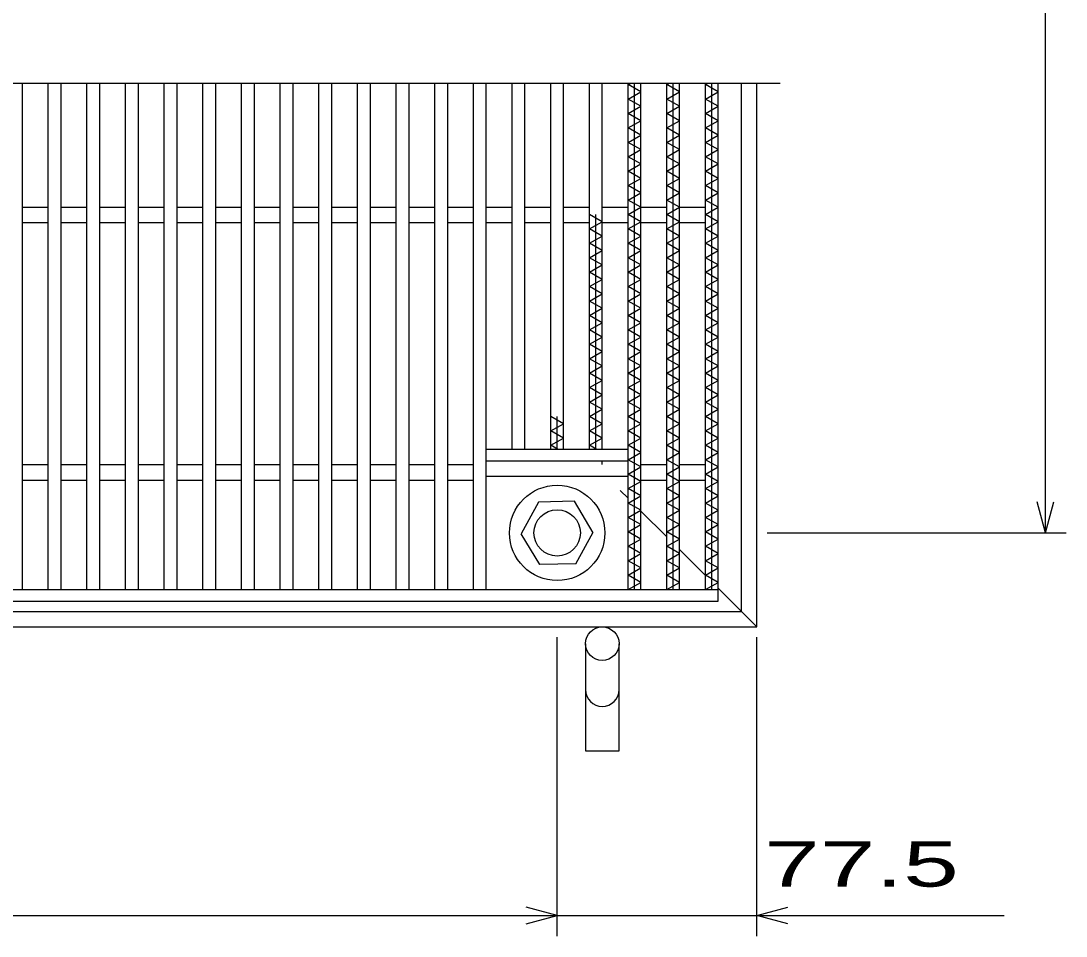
# Model space of a CAD drawing. Units: millimetres, scale not verified. Extents: x -1456 to 1385, y -1026 to 843.
# Drawn here: x -505.6 to -100, y -361.5 to -6.3 of the extents above; entities that cross this region are included whole.
import ezdxf
from ezdxf.enums import TextEntityAlignment as Align

# ---------------------------------------------------------------- set-up
doc = ezdxf.new("R2010")
doc.units = ezdxf.units.MM
doc.header["$LTSCALE"] = 8
doc.linetypes.add('DASHED', pattern=[7.5, 6, -1.5])
for name, color, linetype, lineweight in [('16', 3, 'Continuous', 25), ('19', 6, 'Continuous', 25), ('22', 4, 'Continuous', 25)]:
    doc.layers.add(name, color=color, linetype=linetype, lineweight=lineweight)
doc.styles.add('ベクトル', font='')
doc.styles.get('ベクトル').set_extended_font_data('ベクトル')

msp = doc.modelspace()

# ---------------------------------------------------------------- linework, layer by layer
at = {"layer": '16'}
for p, q in [((-211, -30.5), (-1149, -30.5)), ((-505, -227), (-505, -30.5)), ((-495, -227), (-495, -30.5)), ((-490, -227), (-490, -30.5)), ((-480, -227), (-480, -30.5)), ((-475, -227), (-475, -30.5)), ((-465, -227), (-465, -30.5)), ((-460, -227), (-460, -30.5)), ((-450, -227), (-450, -30.5)), ((-445, -227), (-445, -30.5)), ((-435, -227), (-435, -30.5)), ((-430, -227), (-430, -30.5)), ((-420, -227), (-420, -30.5)), ((-415, -227), (-415, -30.5)), ((-405, -227), (-405, -30.5)), ((-400, -227), (-400, -30.5)), ((-390, -227), (-390, -30.5)), ((-385, -227), (-385, -30.5)), ((-375, -227), (-375, -30.5)), ((-370, -227), (-370, -30.5)), ((-360, -227), (-360, -30.5)), ((-355, -227), (-355, -30.5)), ((-345, -227), (-345, -30.5)), ((-340, -227), (-340, -30.5)), ((-330, -227), (-330, -30.5)), ((-325, -227), (-325, -30.5)), ((-315, -172.5), (-315, -30.5)), ((-310, -172.5), (-310, -30.5)), ((-300, -172.5), (-300, -30.5)), ((-295, -172.5), (-295, -30.5)), ((-285, -172.5), (-285, -30.5)), ((-280, -172.5), (-280, -30.5)), ((-270, -227), (-270, -30.5)), ((-270, -31), (-269.11, -30.5)), ((-265, -33.8), (-270, -31)), ((-267.5, -227), (-267.5, -30.5)), ((-265, -227), (-265, -30.5)), ((-255, -227), (-255, -30.5)), ((-255, -31), (-254.11, -30.5)), ((-250, -33.8), (-255, -31)), ((-252.5, -227), (-252.5, -30.5)), ((-250, -227), (-250, -30.5)), ((-240, -227), (-240, -30.5)), ((-240, -31), (-239.11, -30.5)), ((-235, -33.8), (-240, -31)), ((-237.5, -227), (-237.5, -30.5)), ((-235, -227), (-235, -30.5)), ((-270, -36.6), (-265, -33.8)), ((-255, -36.6), (-250, -33.8)), ((-240, -36.6), (-235, -33.8)), ((-265, -39.4), (-270, -36.6)), ((-270, -42.2), (-265, -39.4)), ((-250, -39.4), (-255, -36.6)), ((-255, -42.2), (-250, -39.4)), ((-235, -39.4), (-240, -36.6)), ((-240, -42.2), (-235, -39.4)), ((-265, -45), (-270, -42.2)), ((-250, -45), (-255, -42.2)), ((-235, -45), (-240, -42.2)), ((-270, -47.8), (-265, -45)), ((-265, -50.6), (-270, -47.8)), ((-255, -47.8), (-250, -45)), ((-250, -50.6), (-255, -47.8)), ((-240, -47.8), (-235, -45)), ((-235, -50.6), (-240, -47.8)), ((-270, -53.4), (-265, -50.6)), ((-255, -53.4), (-250, -50.6)), ((-240, -53.4), (-235, -50.6)), ((-265, -56.2), (-270, -53.4)), ((-270, -59), (-265, -56.2)), ((-250, -56.2), (-255, -53.4)), ((-255, -59), (-250, -56.2)), ((-235, -56.2), (-240, -53.4)), ((-240, -59), (-235, -56.2)), ((-265, -61.8), (-270, -59)), ((-250, -61.8), (-255, -59)), ((-235, -61.8), (-240, -59)), ((-270, -64.6), (-265, -61.8)), ((-265, -67.4), (-270, -64.6)), ((-255, -64.6), (-250, -61.8)), ((-250, -67.4), (-255, -64.6)), ((-240, -64.6), (-235, -61.8)), ((-235, -67.4), (-240, -64.6)), ((-270, -70.2), (-265, -67.4)), ((-255, -70.2), (-250, -67.4)), ((-240, -70.2), (-235, -67.4)), ((-265, -73), (-270, -70.2)), ((-270, -75.8), (-265, -73)), ((-250, -73), (-255, -70.2)), ((-255, -75.8), (-250, -73)), ((-235, -73), (-240, -70.2)), ((-240, -75.8), (-235, -73)), ((-265, -78.6), (-270, -75.8)), ((-250, -78.6), (-255, -75.8)), ((-235, -78.6), (-240, -75.8)), ((-505, -78.5), (-495, -78.5)), ((-490, -78.5), (-480, -78.5)), ((-475, -78.5), (-465, -78.5)), ((-460, -78.5), (-450, -78.5)), ((-445, -78.5), (-435, -78.5)), ((-430, -78.5), (-420, -78.5)), ((-415, -78.5), (-405, -78.5)), ((-400, -78.5), (-390, -78.5)), ((-385, -78.5), (-375, -78.5)), ((-370, -78.5), (-360, -78.5)), ((-355, -78.5), (-345, -78.5)), ((-340, -78.5), (-330, -78.5)), ((-325, -78.5), (-315, -78.5)), ((-310, -78.5), (-300, -78.5)), ((-295, -78.5), (-285, -78.5)), ((-280, -78.5), (-270, -78.5)), ((-270, -81.4), (-265, -78.6)), ((-265, -78.5), (-255, -78.5)), ((-255, -81.4), (-250, -78.6)), ((-250, -78.5), (-240, -78.5)), ((-240, -81.4), (-235, -78.6)), ((-505, -84.5), (-495, -84.5)), ((-490, -84.5), (-480, -84.5)), ((-475, -84.5), (-465, -84.5)), ((-460, -84.5), (-450, -84.5)), ((-445, -84.5), (-435, -84.5)), ((-430, -84.5), (-420, -84.5)), ((-415, -84.5), (-405, -84.5)), ((-400, -84.5), (-390, -84.5)), ((-385, -84.5), (-375, -84.5)), ((-370, -84.5), (-360, -84.5)), ((-355, -84.5), (-345, -84.5)), ((-340, -84.5), (-330, -84.5)), ((-325, -84.5), (-315, -84.5)), ((-310, -84.5), (-300, -84.5)), ((-295, -84.5), (-285, -84.5)), ((-280, -84.2), (-285, -81.4)), ((-285, -87), (-280, -84.2)), ((-282.5, -172.5), (-282.5, -81.4)), ((-280, -84.5), (-270, -84.5)), ((-265, -84.2), (-270, -81.4)), ((-270, -87), (-265, -84.2)), ((-265, -84.5), (-255, -84.5)), ((-250, -84.2), (-255, -81.4)), ((-255, -87), (-250, -84.2)), ((-250, -84.5), (-240, -84.5)), ((-235, -84.2), (-240, -81.4)), ((-240, -87), (-235, -84.2)), ((-280, -89.8), (-285, -87)), ((-265, -89.8), (-270, -87)), ((-250, -89.8), (-255, -87)), ((-235, -89.8), (-240, -87)), ((-285, -92.6), (-280, -89.8)), ((-280, -95.4), (-285, -92.6)), ((-270, -92.6), (-265, -89.8)), ((-265, -95.4), (-270, -92.6)), ((-255, -92.6), (-250, -89.8)), ((-250, -95.4), (-255, -92.6)), ((-240, -92.6), (-235, -89.8)), ((-235, -95.4), (-240, -92.6)), ((-285, -98.2), (-280, -95.4)), ((-270, -98.2), (-265, -95.4)), ((-255, -98.2), (-250, -95.4)), ((-240, -98.2), (-235, -95.4)), ((-280, -101), (-285, -98.2)), ((-285, -103.8), (-280, -101)), ((-265, -101), (-270, -98.2)), ((-270, -103.8), (-265, -101)), ((-250, -101), (-255, -98.2)), ((-255, -103.8), (-250, -101)), ((-235, -101), (-240, -98.2)), ((-240, -103.8), (-235, -101)), ((-280, -106.6), (-285, -103.8)), ((-265, -106.6), (-270, -103.8)), ((-250, -106.6), (-255, -103.8)), ((-235, -106.6), (-240, -103.8)), ((-285, -109.4), (-280, -106.6)), ((-280, -112.2), (-285, -109.4)), ((-270, -109.4), (-265, -106.6)), ((-265, -112.2), (-270, -109.4)), ((-255, -109.4), (-250, -106.6)), ((-250, -112.2), (-255, -109.4)), ((-240, -109.4), (-235, -106.6)), ((-235, -112.2), (-240, -109.4)), ((-285, -115), (-280, -112.2)), ((-270, -115), (-265, -112.2)), ((-255, -115), (-250, -112.2)), ((-240, -115), (-235, -112.2)), ((-280, -117.8), (-285, -115)), ((-265, -117.8), (-270, -115)), ((-250, -117.8), (-255, -115)), ((-235, -117.8), (-240, -115)), ((-285, -120.6), (-280, -117.8)), ((-280, -123.4), (-285, -120.6)), ((-270, -120.6), (-265, -117.8)), ((-265, -123.4), (-270, -120.6)), ((-255, -120.6), (-250, -117.8)), ((-250, -123.4), (-255, -120.6)), ((-240, -120.6), (-235, -117.8)), ((-235, -123.4), (-240, -120.6)), ((-285, -126.2), (-280, -123.4)), ((-270, -126.2), (-265, -123.4)), ((-255, -126.2), (-250, -123.4)), ((-240, -126.2), (-235, -123.4)), ((-280, -129), (-285, -126.2)), ((-285, -131.8), (-280, -129)), ((-265, -129), (-270, -126.2)), ((-270, -131.8), (-265, -129)), ((-250, -129), (-255, -126.2)), ((-255, -131.8), (-250, -129)), ((-235, -129), (-240, -126.2)), ((-240, -131.8), (-235, -129)), ((-280, -134.6), (-285, -131.8)), ((-265, -134.6), (-270, -131.8)), ((-250, -134.6), (-255, -131.8)), ((-235, -134.6), (-240, -131.8)), ((-285, -137.4), (-280, -134.6)), ((-280, -140.2), (-285, -137.4)), ((-270, -137.4), (-265, -134.6)), ((-265, -140.2), (-270, -137.4)), ((-255, -137.4), (-250, -134.6)), ((-250, -140.2), (-255, -137.4)), ((-240, -137.4), (-235, -134.6)), ((-235, -140.2), (-240, -137.4)), ((-285, -143), (-280, -140.2)), ((-270, -143), (-265, -140.2)), ((-255, -143), (-250, -140.2)), ((-240, -143), (-235, -140.2)), ((-280, -145.8), (-285, -143)), ((-285, -148.6), (-280, -145.8)), ((-265, -145.8), (-270, -143)), ((-270, -148.6), (-265, -145.8)), ((-250, -145.8), (-255, -143)), ((-255, -148.6), (-250, -145.8)), ((-235, -145.8), (-240, -143)), ((-240, -148.6), (-235, -145.8)), ((-280, -151.4), (-285, -148.6)), ((-265, -151.4), (-270, -148.6)), ((-250, -151.4), (-255, -148.6)), ((-235, -151.4), (-240, -148.6)), ((-285, -154.2), (-280, -151.4)), ((-270, -154.2), (-265, -151.4)), ((-255, -154.2), (-250, -151.4)), ((-240, -154.2), (-235, -151.4)), ((-280, -157), (-285, -154.2)), ((-285, -159.8), (-280, -157)), ((-265, -157), (-270, -154.2)), ((-270, -159.8), (-265, -157)), ((-250, -157), (-255, -154.2)), ((-255, -159.8), (-250, -157)), ((-235, -157), (-240, -154.2)), ((-240, -159.8), (-235, -157)), ((-295, -162.6), (-300, -159.8)), ((-297.5, -172.5), (-297.5, -159.8)), ((-280, -162.6), (-285, -159.8)), ((-265, -162.6), (-270, -159.8)), ((-250, -162.6), (-255, -159.8)), ((-235, -162.6), (-240, -159.8)), ((-300, -165.4), (-295, -162.6)), ((-295, -168.2), (-300, -165.4)), ((-285, -165.4), (-280, -162.6)), ((-280, -168.2), (-285, -165.4)), ((-270, -165.4), (-265, -162.6)), ((-265, -168.2), (-270, -165.4)), ((-255, -165.4), (-250, -162.6)), ((-250, -168.2), (-255, -165.4)), ((-240, -165.4), (-235, -162.6)), ((-235, -168.2), (-240, -165.4)), ((-300, -171), (-295, -168.2)), ((-285, -171), (-280, -168.2)), ((-270, -171), (-265, -168.2)), ((-255, -171), (-250, -168.2)), ((-240, -171), (-235, -168.2)), ((-325, -172.5), (-270, -172.5)), ((-325, -177), (-325, -172.5)), ((-297.32, -172.5), (-300, -171)), ((-282.32, -172.5), (-285, -171)), ((-265, -173.8), (-270, -171)), ((-270, -177), (-270, -172.5)), ((-270, -176.6), (-265, -173.8)), ((-250, -173.8), (-255, -171)), ((-255, -176.6), (-250, -173.8)), ((-235, -173.8), (-240, -171)), ((-240, -176.6), (-235, -173.8)), ((-325, -177), (-270, -177)), ((-265, -179.4), (-270, -176.6)), ((-250, -179.4), (-255, -176.6)), ((-235, -179.4), (-240, -176.6)), ((-505, -178.5), (-495, -178.5)), ((-490, -178.5), (-480, -178.5)), ((-475, -178.5), (-465, -178.5)), ((-460, -178.5), (-450, -178.5)), ((-445, -178.5), (-435, -178.5)), ((-430, -178.5), (-420, -178.5)), ((-415, -178.5), (-405, -178.5)), ((-400, -178.5), (-390, -178.5)), ((-385, -178.5), (-375, -178.5)), ((-370, -178.5), (-360, -178.5)), ((-355, -178.5), (-345, -178.5)), ((-340, -178.5), (-330, -178.5)), ((-270, -182.2), (-265, -179.4)), ((-265, -185), (-270, -182.2)), ((-265, -178.5), (-255, -178.5)), ((-255, -182.2), (-250, -179.4)), ((-250, -185), (-255, -182.2)), ((-250, -178.5), (-240, -178.5)), ((-240, -182.2), (-235, -179.4)), ((-235, -185), (-240, -182.2)), ((-505, -184.5), (-495, -184.5)), ((-490, -184.5), (-480, -184.5)), ((-475, -184.5), (-465, -184.5)), ((-460, -184.5), (-450, -184.5)), ((-445, -184.5), (-435, -184.5)), ((-430, -184.5), (-420, -184.5)), ((-415, -184.5), (-405, -184.5)), ((-400, -184.5), (-390, -184.5)), ((-385, -184.5), (-375, -184.5)), ((-370, -184.5), (-360, -184.5)), ((-355, -184.5), (-345, -184.5)), ((-340, -184.5), (-330, -184.5)), ((-325, -183), (-270, -183)), ((-270, -187.8), (-265, -185)), ((-265, -184.5), (-255, -184.5)), ((-255, -187.8), (-250, -185)), ((-250, -184.5), (-240, -184.5)), ((-240, -187.8), (-235, -185)), ((-265, -190.6), (-270, -187.8)), ((-270, -193.4), (-265, -190.6)), ((-250, -190.6), (-255, -187.8)), ((-255, -193.4), (-250, -190.6)), ((-235, -190.6), (-240, -187.8)), ((-240, -193.4), (-235, -190.6)), ((-304.79, -193.05), (-311.5, -205.34)), ((-290.8, -192.71), (-304.79, -193.05)), ((-283.5, -205), (-290.8, -192.71)), ((-265, -196.2), (-270, -193.4)), ((-250, -196.2), (-255, -193.4)), ((-235, -196.2), (-240, -193.4)), ((-270, -199), (-265, -196.2)), ((-255, -199), (-250, -196.2)), ((-240, -199), (-235, -196.2)), ((-265, -201.8), (-270, -199)), ((-270, -204.6), (-265, -201.8)), ((-250, -201.8), (-255, -199)), ((-255, -204.6), (-250, -201.8)), ((-235, -201.8), (-240, -199)), ((-240, -204.6), (-235, -201.8)), ((-304.2, -217.29), (-311.5, -205.34)), ((-290.21, -216.95), (-283.5, -204.66)), ((-265, -207.4), (-270, -204.6)), ((-250, -207.4), (-255, -204.6)), ((-235, -207.4), (-240, -204.6)), ((-270, -210.2), (-265, -207.4)), ((-265, -213), (-270, -210.2)), ((-255, -210.2), (-250, -207.4)), ((-250, -213), (-255, -210.2)), ((-240, -210.2), (-235, -207.4)), ((-235, -213), (-240, -210.2)), ((-270, -215.8), (-265, -213)), ((-255, -215.8), (-250, -213)), ((-240, -215.8), (-235, -213)), ((-290.21, -216.95), (-304.2, -217.29)), ((-265, -218.6), (-270, -215.8)), ((-270, -221.4), (-265, -218.6)), ((-250, -218.6), (-255, -215.8)), ((-255, -221.4), (-250, -218.6)), ((-235, -218.6), (-240, -215.8)), ((-240, -221.4), (-235, -218.6)), ((-265, -224.2), (-270, -221.4)), ((-250, -224.2), (-255, -221.4)), ((-235, -224.2), (-240, -221.4)), ((-1125, -227), (-235, -227)), ((-510, -227), (-505, -227)), ((-495, -227), (-490, -227)), ((-480, -227), (-475, -227)), ((-465, -227), (-460, -227)), ((-450, -227), (-445, -227)), ((-435, -227), (-430, -227)), ((-420, -227), (-415, -227)), ((-405, -227), (-400, -227)), ((-390, -227), (-385, -227)), ((-375, -227), (-370, -227)), ((-360, -227), (-355, -227)), ((-345, -227), (-340, -227)), ((-330, -227), (-325, -227)), ((-315, -227), (-310, -227)), ((-300, -227), (-295, -227)), ((-285, -227), (-280, -227)), ((-270, -227), (-265, -224.2)), ((-270, -227), (-265, -227)), ((-255, -227), (-250, -224.2)), ((-255, -227), (-250, -227)), ((-240, -227), (-235, -224.2)), ((-240, -227), (-235, -227)), ((-235, -231.5), (-235, -227)), ((-1125, -231.5), (-235, -231.5))]:
    msp.add_line(p, q, dxfattribs=at)
for radius in [18.5, 9]:
    msp.add_circle((-297.5, -205), radius, dxfattribs=at)
at = {"layer": '19'}
for p, q in [((-226, -235.5), (-226, -30.5)), ((-220, -241.5), (-220, -30.5)), ((-1134, -235.5), (-226, -235.5)), ((-1140, -241.5), (-220, -241.5)), ((-286.5, -248), (-286.5, -289.62)), ((-273.5, -289.62), (-273.5, -248)), ((-286.5, -289.62), (-273.5, -289.62))]:
    msp.add_line(p, q, dxfattribs=at)
at = {"layer": '19', "linetype": 'DASHED'}
for p, q in [((-280, -178.5), (-280, -177)), ((-270, -191.5), (-273, -188.5)), ((-255, -206.5), (-265, -196.5)), ((-240, -221.5), (-250, -211.5)), ((-220, -241.5), (-235, -226.5))]:
    msp.add_line(p, q, dxfattribs=at)
at = {"layer": '19'}
msp.add_circle((-280, -248), 6.5, dxfattribs=at)
msp.add_arc((-280, -265.84), 6.5, 180, 0, dxfattribs=at)
at = {"layer": '22'}
for p, q in [((-108, -205), (-108, 442)), ((-108, -205), (-111.2, -193)), ((-108, -205), (-104.8, -193)), ((-216, -205), (-100, -205)), ((-297.5, -361.5), (-297.5, -245.5)), ((-220, -361.5), (-220, -245.5)), ((-297.5, -353.5), (-309.5, -350.3)), ((-220, -353.5), (-208, -350.3)), ((-1062.5, -353.5), (-297.5, -353.5)), ((-309.5, -356.7), (-297.5, -353.5)), ((-297.5, -353.5), (-220, -353.5)), ((-208, -356.7), (-220, -353.5)), ((-220, -353.5), (-124, -353.5))]:
    msp.add_line(p, q, dxfattribs=at)

# ---------------------------------------------------------------- texts
at = {"layer": '22', "color": 2, "style": 'ベクトル', "width": 1.65}
msp.add_text(' 77.5 ', height=17.6, dxfattribs=at).set_placement((-228, -333.5), align=Align.MIDDLE_LEFT)

doc.saveas('drawing.dxf')
